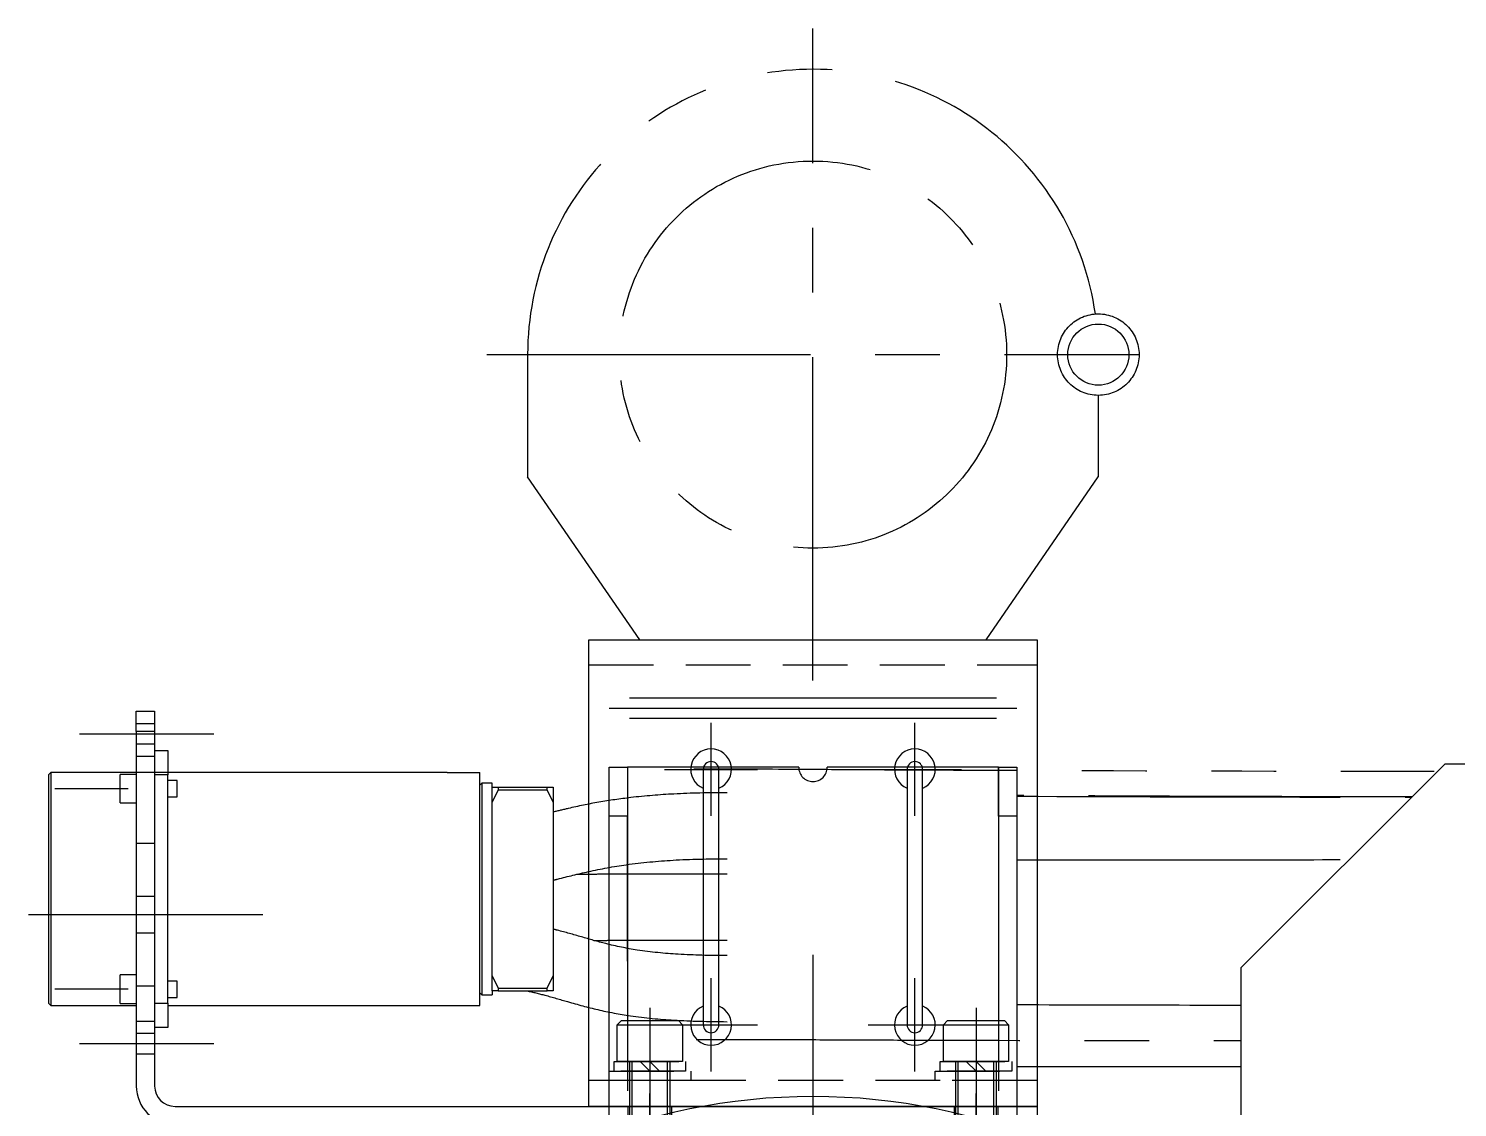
# Model space of a CAD drawing. Extents: x -2384 to 29887, y -2542 to 22350.
# Drawn here: x 4602.9 to 4953.4, y 3109.8 to 3374.5 of the extents above; entities that cross this region are included whole.
import ezdxf

# ---------------------------------------------------------------- set-up
doc = ezdxf.new("R2010")
doc.units = 0
doc.header["$LTSCALE"] = 63.5
doc.header["$MEASUREMENT"] = 0
for name, pattern in [('CENTER', [2, 1.25, -0.25, 0.25, -0.25]), ('HIDDEN', [0.375, 0.25, -0.125]), ('PHANTOM', [2.5, 1.25, -0.25, 0.25, -0.25, 0.25, -0.25])]:
    doc.linetypes.add(name, pattern=pattern)
doc.layers.get('0').update_dxf_attribs({"linetype": 'CONTINUOUS'})
for name, color, linetype in [('1', 4, 'HIDDEN'), ('2', 2, 'CENTER'), ('4', 6, 'PHANTOM'), ('A290-7329-X795', 7, 'CONTINUOUS'), ('Umbilical', 1, 'PHANTOM')]:
    doc.layers.add(name, color=color, linetype=linetype)

# ---------------------------------------------------------------- blocks, each defined once
blk = doc.blocks.new('r2000ibSolutionArm-ev')
at = {"layer": '2'}
for p, q in [((0, 2154.67), (0, 1567.92)), ((-40, 2124.12), (-40, 2091.76)), ((40, 2124.12), (40, 2091.76))]:
    blk.add_line(p, q, dxfattribs=at)
at = {"layer": '4'}
for p, q in [((155, 2201.5), (105, 2151.5)), ((201.18, 2201.5), (155, 2201.5)), ((-50, 2200.7), (-45.5, 2200.7)), ((-50, 2188.7), (-50, 2200.7)), ((-45.5, 2200.7), (-45.5, 2188.7)), ((-45.5, 2200.7), (-45.5, 2200.7)), ((-3.5, 2200.7), (-45.5, 2200.7)), ((-45.5, 2200.7), (-45.5, 2113)), ((45.5, 2200.7), (3.5, 2200.7)), ((45.5, 2188.7), (45.5, 2200.7)), ((45.5, 2200.7), (50, 2200.7)), ((45.5, 2200.7), (45.5, 2200.7)), ((45.5, 2200.7), (45.5, 2113)), ((50, 2200.7), (50, 2188.7)), ((-45.5, 2188.7), (-50, 2188.7)), ((-50, 2113), (-50, 2188.7)), ((-45.5, 2153.15), (-45.5, 2188.7)), ((50, 2188.7), (45.5, 2188.7)), ((45.5, 2188.7), (45.5, 2141.82)), ((50, 2188.7), (50, 2113)), ((105, 2151.5), (105, 2096))]:
    blk.add_line(p, q, dxfattribs=at)
blk.add_arc((0, 2200.7), 3.5, 180, 0, dxfattribs=at)
for points, knots in [([(146.95, 2193.45), (139.37, 2193.46), (107.32, 2193.51), (75, 2193.62), (50.26, 2193.76), (50, 2193.76)], [0, 0, 0, 0, 0.234341, 0.991831, 1, 1, 1, 1]), ([(50, 2193.62), (50.21, 2193.62), (74.88, 2193.5), (107.18, 2193.43), (139.27, 2193.39), (146.88, 2193.38)], [0, 0, 0, 0, 0.006378, 0.764215, 1, 1, 1, 1]), ([(50, 2177.96), (65.57, 2177.96), (92.75, 2177.97), (119.94, 2178.03), (131.56, 2178.06)], [0, 0, 0, 0, 0.572618, 1, 1, 1, 1]), ([(50, 2142.48), (64.15, 2142.44), (82.48, 2142.38), (100.82, 2142.37), (105, 2142.37)], [0, 0, 0, 0, 0.771929, 1, 1, 1, 1])]:
    blk.add_open_spline(points, degree=3, knots=knots, dxfattribs=at)
blk.add_open_spline([(50, 2127.33), (105, 2127.3)], degree=1, dxfattribs=at)
blk = doc.blocks.new('PLAINM10NsS', base_point=(6733.03, -3632.43))
for p, q in [((6733.03, -3622.43), (6735.33, -3622.43)), ((6733.03, -3642.43), (6733.03, -3622.43)), ((6735.33, -3622.43), (6735.33, -3642.43)), ((6735.33, -3642.43), (6733.03, -3642.43))]:
    blk.add_line(p, q)
blk = doc.blocks.new('SHCSM10x29-6900sS', base_point=(-7077, 1465.86))
at = {"ltscale": 25.4}
for p, q in [((-7087, 1472.86), (-7086, 1473.86)), ((-7087, 1458.86), (-7087, 1472.86)), ((-7086, 1457.86), (-7086, 1473.86)), ((-7086, 1473.86), (-7077, 1473.86)), ((-7077, 1473.86), (-7077, 1457.86)), ((-7086, 1457.86), (-7087, 1458.86)), ((-7077, 1457.86), (-7086, 1457.86))]:
    blk.add_line(p, q, dxfattribs=at)
at = {"layer": '1', "ltscale": 25.4}
for p, q in [((-7047.97, 1470.86), (-7077, 1470.86)), ((-7047.31, 1470.2), (-7077, 1470.2)), ((-7047.31, 1470.2), (-7047.97, 1470.86)), ((-7047.97, 1460.86), (-7047.97, 1470.86)), ((-7047.31, 1461.52), (-7047.31, 1470.2)), ((-7047.31, 1461.52), (-7077, 1461.52)), ((-7077, 1460.86), (-7047.97, 1460.86)), ((-7047.97, 1460.86), (-7047.31, 1461.52))]:
    blk.add_line(p, q, dxfattribs=at)
at = {"layer": '2', "ltscale": 25.4}
blk.add_line((-7090.17, 1465.86), (-7044.13, 1465.86), dxfattribs=at)
blk = doc.blocks.new('j6dress-ev')
blk.add_circle((0, 0), 150)
blk = doc.blocks.new('CLHOLEM10x4-5000sH', base_point=(730.63, 400.9))
at = {"layer": '1'}
for p, q in [((735.13, 406.3), (730.63, 406.3)), ((730.63, 395.5), (735.13, 395.5))]:
    blk.add_line(p, q, dxfattribs=at)
at = {"layer": '2'}
blk.add_line((727.45, 400.9), (738.3, 400.9), dxfattribs=at)
blk = doc.blocks.new('A$C72591E8F')
for p, q in [((-126, 96.5), (-126, 101.5)), ((-126, 101.5), (-121.5, 101.5)), ((-121.5, 101.5), (-121.5, 96.5)), ((-126, 96.5), (-126, 9.5)), ((-121.5, 96.5), (-126, 96.5)), ((-121.5, 96.5), (-121.5, 9.5)), ((-116.5, 4.5), (95, 4.5)), ((95, 4.5), (95, 0)), ((-116.5, 0), (95, 0))]:
    blk.add_line(p, q)
for radius in [9.5, 5]:
    blk.add_arc((-116.5, 9.5), radius, 180, 270)
at = {"layer": '1'}
for p, q in [((-121.5, 98.35), (-126, 98.35)), ((-121.5, 93.35), (-126, 93.35)), ((-121.5, 90.35), (-126, 90.35)), ((-121.5, 69), (-126, 69)), ((-121.5, 56), (-126, 56)), ((-121.5, 47), (-126, 47)), ((-121.5, 34), (-126, 34)), ((-121.5, 25.35), (-126, 25.35)), ((-121.5, 22.35), (-126, 22.35)), ((-121.5, 17.35), (-126, 17.35))]:
    blk.add_line(p, q, dxfattribs=at)
at = {"layer": '2'}
for p, q in [((-107, 95.85), (-139.93, 95.85)), ((-94.92, 51.5), (-152.43, 51.5)), ((-107, 19.85), (-139.93, 19.85))]:
    blk.add_line(p, q, dxfattribs=at)
at = {"layer": 'A290-7329-X795', "color": 7, "linetype": 'Continuous', "ltscale": 25.4}
for p, q in [((-126, 19.89), (-126.01, 19.89)), ((-126, 19.86), (-126.01, 19.86)), ((-126, 17.87), (-126.01, 17.87)), ((-126.01, 15.92), (-126, 15.92))]:
    blk.add_line(p, q, dxfattribs=at)
at = {"rotation": 90}
for p in [(0, 0), (80, 0)]:
    blk.add_blockref('CLHOLEM10x4-5000sH', p, dxfattribs=at)
blk = doc.blocks.new('A$C73EF0A7B')
at = {"layer": '2', "ltscale": 0.25}
for p, q in [((-6.5, 24.6), (-24.5, 24.6)), ((-6.5, -24.6), (-24.5, -24.6))]:
    blk.add_line(p, q, dxfattribs=at)
at = {"layer": '4'}
for p, q in [((0, 34), (3.2, 34)), ((3.2, 34), (3.2, 28)), ((-25.93, 28.1), (-25.43, 28.6)), ((-25.93, -28.1), (-25.93, 28.1)), ((-4.5, 28.6), (-25.43, 28.6)), ((-25.43, 28.6), (-25.43, -28.6)), ((-4.5, 28.1), (-8.5, 28.1)), ((-8.5, 21.1), (-8.5, 28.1)), ((71.77, 28.6), (-4.8, 28.6)), ((79.77, -28.6), (79.77, 28.6)), ((3.2, 28), (0, 28)), ((3.2, -28), (3.2, 28)), ((5.5, 26.6), (3.2, 26.6)), ((5.5, 22.6), (5.5, 26.6)), ((79.77, 25.5), (80.27, 26)), ((80.27, 26), (80.27, -26)), ((82.77, 26), (80.27, 26)), ((82.77, 25), (82.77, 26)), ((82.77, 21.33), (82.77, 25)), ((82.77, 25), (84.27, 25)), ((84.27, 25), (84.27, 24.35)), ((84.27, 25), (96.27, 25)), ((96.27, 24.35), (96.27, 25)), ((96.27, 25), (97.77, 25)), ((97.77, 25), (97.77, -25)), ((-8.5, 21.1), (-4.5, 21.1)), ((3.2, 22.6), (5.5, 22.6)), ((84.27, 24.35), (82.77, 21.33)), ((82.77, 18.68), (82.77, 21.33)), ((84.27, 24.35), (96.27, 24.35)), ((97.77, 21.33), (96.27, 24.35)), ((82.77, 6.32), (82.77, 18.68)), ((82.77, -6.32), (82.77, 6.32)), ((82.77, -18.68), (82.77, -6.32)), ((82.77, -21.33), (82.77, -18.68)), ((-4.5, -21.1), (-8.5, -21.1)), ((-8.5, -28.1), (-8.5, -21.1)), ((5.5, -22.6), (3.2, -22.6)), ((5.5, -26.6), (5.5, -22.6)), ((82.77, -25), (82.77, -21.33)), ((82.77, -21.33), (84.27, -24.35)), ((84.27, -24.35), (96.27, -24.35)), ((84.27, -24.35), (84.27, -25)), ((96.27, -24.35), (97.77, -21.33)), ((96.27, -25), (96.27, -24.35)), ((0, -28), (3.2, -28)), ((3.2, -26.6), (5.5, -26.6)), ((3.2, -28), (3.2, -34)), ((79.77, -25.5), (80.27, -26)), ((80.27, -26), (82.77, -26)), ((82.77, -25), (82.77, -26)), ((84.27, -25), (82.77, -25)), ((84.27, -25), (96.27, -25)), ((97.77, -25), (96.27, -25)), ((-25.43, -28.6), (-25.93, -28.1)), ((-25.43, -28.6), (-4.5, -28.6)), ((-8.5, -28.1), (-4.5, -28.1)), ((3.2, -28.6), (79.77, -28.6)), ((3.2, -34), (0, -34))]:
    blk.add_line(p, q, dxfattribs=at)
for points, knots in [([(132.25, 29.44), (140.27, 29.5), (153.65, 29.44), (172.08, 29.31), (224.66, 29.03), (271.93, 28.92), (313.89, 28.87)], [0.3923764, 0.3923764, 0.3923764, 0.3923764, 0.4375, 0.46875, 0.5, 0.7454192, 0.7454192, 0.7454192, 0.7454192]), ([(140.45, 23.63), (135.69, 23.59), (128.37, 23.48), (117.64, 22.61), (109.02, 21.38), (102.69, 20.06), (98.99, 19.16), (97.77, 18.86)], [0.0054423, 0.0054423, 0.0054423, 0.0054423, 0.1638169, 0.2919774, 0.3882676, 0.480954, 0.5267735, 0.5267735, 0.5267735, 0.5267735]), ([(97.77, 2.16), (98.13, 2.25), (101, 2.97), (106.93, 4.47), (116.32, 6.2), (127.94, 7.26), (135.61, 7.39), (140.45, 7.43)], [0.4720284, 0.4720284, 0.4720284, 0.4720284, 0.4855904, 0.5798627, 0.6944568, 0.8336269, 0.9945581, 0.9945581, 0.9945581, 0.9945581]), ([(140.45, 3.64), (135.68, 3.64), (128.24, 3.64), (118.15, 3.62), (111.36, 3.6), (107.04, 3.59), (104.61, 3.57), (103.55, 3.57)], [0.0052331, 0.0052331, 0.0052331, 0.0052331, 0.1577956, 0.2849629, 0.3528203, 0.407078, 0.4510199, 0.4510199, 0.4510199, 0.4510199]), ([(140.45, -16.36), (136.07, -16.33), (129.23, -16.2), (119.06, -15.25), (111.18, -13.64), (104.72, -11.76), (100.43, -10.53), (98.11, -9.95), (97.77, -9.86)], [0.0054382, 0.0054382, 0.0054382, 0.0054382, 0.1509891, 0.2729113, 0.3680923, 0.4433991, 0.5174698, 0.5302995, 0.5302995, 0.5302995, 0.5302995]), ([(107.71, -12.61), (109.23, -12.61), (113.37, -12.59), (120.85, -12.57), (130.48, -12.56), (136.68, -12.56), (140.45, -12.56)], [0.6046787, 0.6046787, 0.6046787, 0.6046787, 0.6637732, 0.7618888, 0.8739667, 0.994761, 0.994761, 0.994761, 0.994761]), ([(91.35, -25), (92.82, -25.32), (96.17, -26.14), (101.9, -27.84), (108.85, -29.76), (117.52, -31.37), (128.34, -32.38), (135.7, -32.52), (140.45, -32.56)], [0.3908974, 0.3908974, 0.3908974, 0.3908974, 0.4457004, 0.5159236, 0.608615, 0.7071262, 0.8367152, 0.9945641, 0.9945641, 0.9945641, 0.9945641]), ([(132.85, -36.96), (140.2, -36.89), (152.87, -36.92), (171.19, -37.02), (208.32, -37.15), (240.09, -37.2), (266.5, -37.22)], [0.392794, 0.392794, 0.392794, 0.392794, 0.4375, 0.46875, 0.5, 0.6540847, 0.6540847, 0.6540847, 0.6540847])]:
    blk.add_open_spline(points, degree=3, knots=knots, dxfattribs=at)

msp = doc.modelspace()

# ---------------------------------------------------------------- linework, layer by layer
at = {"ltscale": 25.4}
for p, q in [((4740.28, 3110.05), (4740.28, 3224.52)), ((4850.28, 3224.52), (4850.28, 3110.05)), ((4768.37, 3192.75), (4768.37, 3130.05)), ((4772.19, 3130.05), (4772.19, 3192.75)), ((4818.37, 3192.75), (4818.37, 3130.05)), ((4822.19, 3130.05), (4822.19, 3192.75)), ((4850.28, 3110.05), (4740.28, 3110.05))]:
    msp.add_line(p, q, dxfattribs=at)
for p, q in [((4740.28, 3224.52), (4850.28, 3224.52)), ((4752.78, 3224.52), (4837.78, 3224.52)), ((4745.28, 3207.78), (4845.28, 3207.78)), ((4750.28, 3210.28), (4840.28, 3210.28)), ((4750.28, 3205.28), (4840.28, 3205.28))]:
    msp.add_line(p, q)
for centre, radius, start, end in [((4770.28, 3192.75), 5, 292.5107, 247.4893), ((4820.28, 3192.75), 5, 292.5107, 247.4893), ((4770.28, 3192.75), 1.91, 0, 180), ((4820.28, 3192.75), 1.91, 0, 180), ((4770.28, 3130.05), 5, 112.5107, 67.4893), ((4820.28, 3130.05), 5, 112.5107, 67.4893), ((4770.28, 3130.05), 1.91, 180, 0), ((4820.28, 3130.05), 1.91, 180, 0)]:
    msp.add_arc(centre, radius, start, end, dxfattribs=at)
at = {"layer": '1'}
for p, q in [((4740.28, 3218.38), (4850.28, 3218.38)), ((4745.28, 3120.05), (4745.28, 3120.05)), ((4745.28, 3120.05), (4745.28, 3120.05)), ((4746.51, 3118.7), (4746.51, 3121.09)), ((4746.51, 3121.09), (4764.04, 3121.09)), ((4752.89, 3121.09), (4755.28, 3118.7)), ((4755.28, 3121.09), (4757.67, 3118.7)), ((4764.04, 3121.09), (4764.04, 3118.7)), ((4826.51, 3118.7), (4826.51, 3121.09)), ((4826.51, 3121.09), (4844.04, 3121.09)), ((4832.89, 3121.09), (4835.28, 3118.7)), ((4835.28, 3121.09), (4837.67, 3118.7)), ((4844.04, 3121.09), (4844.04, 3118.7)), ((4850.28, 3116.4), (4740.28, 3116.4)), ((4764.04, 3118.7), (4746.51, 3118.7)), ((4844.04, 3118.7), (4826.51, 3118.7))]:
    msp.add_line(p, q, dxfattribs=at)
at = {"layer": '2'}
for p, q in [((4795.28, 3214.52), (4795.28, 3374.52)), ((4715.28, 3294.52), (4875.28, 3294.52)), ((4770.28, 3181.32), (4770.28, 3204.18)), ((4820.28, 3181.32), (4820.28, 3204.18)), ((4758.85, 3192.75), (4781.71, 3192.75)), ((4808.85, 3192.75), (4831.71, 3192.75)), ((4770.28, 3118.62), (4770.28, 3141.48)), ((4820.28, 3118.62), (4820.28, 3141.48)), ((4758.85, 3130.05), (4781.71, 3130.05)), ((4808.85, 3130.05), (4831.71, 3130.05))]:
    msp.add_line(p, q, dxfattribs=at)
at = {"layer": '4'}
msp.add_line((4705.55, 3192), (4713.55, 3192), dxfattribs=at)
at = {"layer": 'Umbilical'}
for p, q in [((4725.28, 3294.52), (4725.28, 3264.52)), ((4865.28, 3284.52), (4865.28, 3264.52)), ((4752.78, 3224.52), (4725.28, 3264.52)), ((4837.78, 3224.52), (4865.28, 3264.52))]:
    msp.add_line(p, q, dxfattribs=at)
for centre, radius in [((4795.28, 3294.52), 47.5), ((4865.28, 3294.52), 10), ((4865.28, 3294.52), 7.5)]:
    msp.add_circle(centre, radius, dxfattribs=at)
msp.add_arc((4795.28, 3294.52), 70, 8.1921, 180, dxfattribs=at)

# ---------------------------------------------------------------- block references
for name, p in [('A$C72591E8F', (4755.28, 3105.55)), ('A$C73EF0A7B', (4633.78, 3163.4)), ('j6dress-ev', (4795.28, 2962.55))]:
    msp.add_blockref(name, p)
at = {"layer": '1', "rotation": 270}
for name, p in [('SHCSM10x29-6900sS', (4755.28, 3121.09)), ('SHCSM10x29-6900sS', (4835.28, 3121.09)), ('PLAINM10NsS', (4755.28, 3118.7)), ('PLAINM10NsS', (4835.28, 3118.7))]:
    msp.add_blockref(name, p, dxfattribs=at)
at = {"layer": '4'}
msp.add_blockref('r2000ibSolutionArm-ev', (4795.28, 992.55), dxfattribs=at)

doc.saveas('drawing.dxf')
